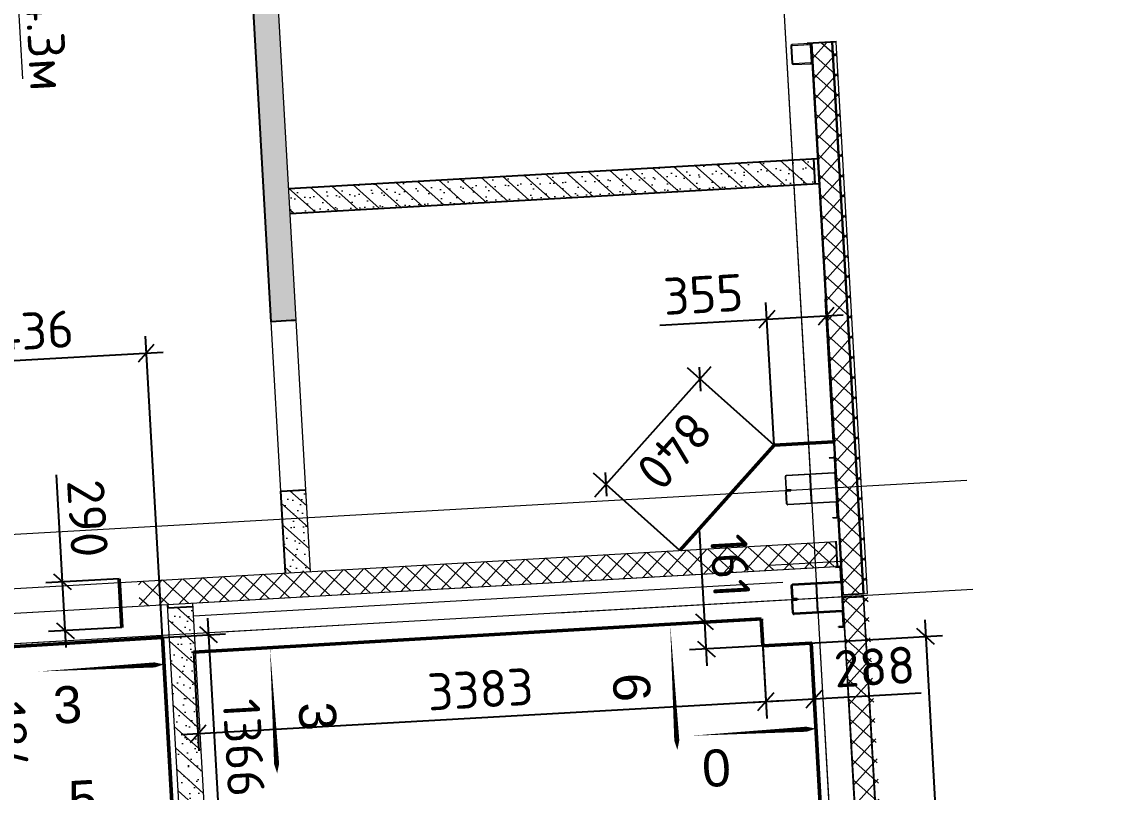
# Model space of a CAD drawing. Header units: metres. Extents: x 107714.6 to 107779.2, y 110780.1 to 110851.4.
# Drawn here: x 107724.92 to 107731.45, y 110828.05 to 110832.63 of the extents above; entities that cross this region are included whole.
import ezdxf
from ezdxf import colors
from ezdxf.entities.mleader import LeaderData, LeaderLine
from ezdxf.math import Vec2, Vec3

# ---------------------------------------------------------------- set-up
doc = ezdxf.new("R2010")
doc.units = ezdxf.units.M
doc.header["$PDMODE"] = 35
doc.header["$PDSIZE"] = 0.001
for name, pattern in [('_ШПТ__20_т__2_5__Линия сетки', [25, 20, -2.5, 0, -2.5]), ('CENTER', [50.8, 31.75, -6.35, 6.35, -6.35]), ('XKITLINE02', [4, 2, -2]), ('XKITLINE03', [6, 3, -1, 1, -1]), ('невидимаяX2', [19.05, 12.7, -6.35])]:
    doc.linetypes.add(name, pattern=pattern)
for name, color, linetype in [('2023.11.08_В_ОТКЛОНЕНИЯ', 7, 'Continuous'), ('_1-1_ Внутренние стены', 7, 'Continuous'), ('размеры факт', 7, 'Continuous')]:
    doc.layers.add(name, color=color, linetype=linetype)
for name, color, linetype, lineweight in [('Other', 250, 'Continuous', 0), ('ГКЛ', 250, 'Continuous', 50), ('ГКЛ Откосы', 7, 'Continuous', 50), ('ОСИ', 251, 'CENTER', 18), ('панели', 7, 'Continuous', 9), ('Размерные', 45, 'Continuous', 15), ('Стены', 7, 'Continuous', 18), ('Стены разрез', 7, 'Continuous', 30)]:
    doc.layers.add(name, color=color, linetype=linetype, lineweight=lineweight)
doc.layers.add('Вспомогательные', color=6, linetype='Continuous', plot=False)
doc.layers.add('Несущие колонны', color=7, linetype='Continuous', lineweight=18, true_color=0x800040)
doc.styles.add('AxeAndPointZ', font='arial.ttf')
doc.styles.add('GOST 2.304 type A', font='isocpeur.ttf')
doc.styles.add('ISOCPEUR', font='isocpeur.ttf', dxfattribs={"height": 375})
doc.dimstyles.new('ISO-25', dxfattribs={"dimtxt": 0.22, "dimasz": 0.1, "dimexe": 0.1, "dimexo": 0, "dimgap": 0.06, "dimtad": 1, "dimdec": 0, "dimlfac": 1000, "dimtxsty": 'GOST 2.304 type A', "dimblk": 'OBLIQUE', "dimcen": 2.5, "dimdle": 0.1, "dimadec": 0, "dimazin": 0, "dimtfac": 1, "dimtdec": 0, "dimtmove": 0, "dimatfit": 3, "dimfxl": 1, "dimarcsym": 0})
pattern_1 = [(318.25305, (107716.84761, 110843.49968), (0.05659657, 0.0634179), []), (48.25305, (107716.84761, 110843.49968), (-0.0634179, 0.05659657), [])]

# ---------------------------------------------------------------- blocks, each defined once
blk = doc.blocks.new('243_КолоннаНесущая_Труба_ГОСТ 30245-2003 - 120x120x5-V6-_О__L1_0_000_')
at = {"layer": 'Несущие колонны', "color": 7, "lineweight": 5}
for p, q in [((-60, 51), (-60, -51)), ((-55, -51), (-55, 51)), ((51, 60), (-51, 60)), ((-51, 55), (51, 55)), ((55, 51), (55, -51)), ((60, -51), (60, 51)), ((51, -55), (-51, -55)), ((-51, -60), (51, -60))]:
    blk.add_line(p, q, dxfattribs=at)
for centre, radius, start, end in [((-51, 51), 9, 90, 180), ((-51, 51), 4, 90, 180), ((51, 51), 9, 0, 90), ((51, 51), 4, 0, 90), ((-51, -51), 9, 180, 270), ((-51, -51), 4, 180, 270), ((51, -51), 4, 270, 0), ((51, -51), 9, 270, 360)]:
    blk.add_arc(centre, radius, start, end, dxfattribs=at)
blk = doc.blocks.new('к3')
at = {"color": 0, "linetype": 'ByBlock', "lineweight": -2, "ltscale": 200}
for p, q in [((4147417.8, 542805.7), (4147417.8, 542828.2)), ((4147417.8, 542805.7), (4147420.8, 542805.7)), ((4147420.8, 542805.7), (4147420.8, 542828.2)), ((4147425.8, 542836.2), (4147504.8, 542836.2)), ((4147425.8, 542833.2), (4147504.8, 542833.2)), ((4147509.8, 542828.2), (4147509.8, 542544.2)), ((4147512.8, 542828.2), (4147512.8, 542544.2)), ((4147682.8, 542828.2), (4147682.8, 542544.2)), ((4147685.8, 542828.2), (4147685.8, 542544.2)), ((4147769.8, 542836.2), (4147690.8, 542836.2)), ((4147769.8, 542833.2), (4147690.8, 542833.2)), ((4147774.8, 542805.7), (4147774.8, 542828.2)), ((4147777.8, 542805.7), (4147774.8, 542805.7)), ((4147777.8, 542805.7), (4147777.8, 542828.2)), ((4147593.8, 542544.2), (4147593.8, 542566.7)), ((4147593.8, 542566.7), (4147596.8, 542566.7)), ((4147596.8, 542544.2), (4147596.8, 542566.7)), ((4147598.8, 542544.2), (4147598.8, 542566.7)), ((4147601.8, 542566.7), (4147598.8, 542566.7)), ((4147601.8, 542544.2), (4147601.8, 542566.7)), ((4147517.8, 542539.2), (4147588.8, 542539.2)), ((4147517.8, 542536.2), (4147588.8, 542536.2)), ((4147677.8, 542539.2), (4147606.8, 542539.2)), ((4147677.8, 542536.2), (4147606.8, 542536.2))]:
    blk.add_line(p, q, dxfattribs=at)
for centre, radius, start, end in [((4147425.8, 542828.2), 8, 90, 180), ((4147425.8, 542828.2), 5, 90, 180), ((4147504.8, 542828.2), 8, 0, 90), ((4147504.8, 542828.2), 5, 0, 90), ((4147690.8, 542828.2), 8, 90, 180), ((4147690.8, 542828.2), 5, 90, 180), ((4147769.8, 542828.2), 8, 0, 90), ((4147769.8, 542828.2), 5, 0, 90), ((4147517.8, 542544.2), 8, 180, 270), ((4147517.8, 542544.2), 5, 180, 270), ((4147588.8, 542544.2), 8, 270, 0), ((4147588.8, 542544.2), 5, 270, 0), ((4147606.8, 542544.2), 8, 180, 270), ((4147606.8, 542544.2), 5, 180, 270), ((4147677.8, 542544.2), 5, 270, 0), ((4147677.8, 542544.2), 8, 270, 0)]:
    blk.add_arc(centre, radius, start, end, dxfattribs=at)
at = {"layer": 'Вспомогательные', "color": 0, "ltscale": 10}
for p, q in [((4147690.3, 542836.2), (4147505.3, 542836.2)), ((4147682.8, 542686.2), (4147512.8, 542686.2))]:
    blk.add_line(p, q, dxfattribs=at)
blk = doc.blocks.new('к1')
at = {"color": 0, "linetype": 'ByBlock', "lineweight": -2, "ltscale": 200}
for p, q in [((4142417.8, 542805.7), (4142417.8, 542828.2)), ((4142417.8, 542805.7), (4142420.8, 542805.7)), ((4142420.8, 542805.7), (4142420.8, 542828.2)), ((4142425.8, 542836.2), (4142504.8, 542836.2)), ((4142425.8, 542833.2), (4142504.8, 542833.2)), ((4142509.8, 542828.2), (4142509.8, 542544.2)), ((4142512.8, 542828.2), (4142512.8, 542544.2)), ((4142682.8, 542828.2), (4142682.8, 542544.2)), ((4142685.8, 542828.2), (4142685.8, 542544.2)), ((4142769.8, 542836.2), (4142690.8, 542836.2)), ((4142769.8, 542833.2), (4142690.8, 542833.2)), ((4142774.8, 542805.7), (4142774.8, 542828.2)), ((4142777.8, 542805.7), (4142774.8, 542805.7)), ((4142777.8, 542805.7), (4142777.8, 542828.2)), ((4142593.8, 542544.2), (4142593.8, 542566.7)), ((4142593.8, 542566.7), (4142596.8, 542566.7)), ((4142596.8, 542544.2), (4142596.8, 542566.7)), ((4142598.8, 542544.2), (4142598.8, 542566.7)), ((4142601.8, 542566.7), (4142598.8, 542566.7)), ((4142601.8, 542544.2), (4142601.8, 542566.7)), ((4142517.8, 542539.2), (4142588.8, 542539.2)), ((4142517.8, 542536.2), (4142588.8, 542536.2)), ((4142677.8, 542539.2), (4142606.8, 542539.2)), ((4142677.8, 542536.2), (4142606.8, 542536.2))]:
    blk.add_line(p, q, dxfattribs=at)
for centre, radius, start, end in [((4142425.8, 542828.2), 8, 90, 180), ((4142425.8, 542828.2), 5, 90, 180), ((4142504.8, 542828.2), 8, 0, 90), ((4142504.8, 542828.2), 5, 0, 90), ((4142690.8, 542828.2), 8, 90, 180), ((4142690.8, 542828.2), 5, 90, 180), ((4142769.8, 542828.2), 8, 0, 90), ((4142769.8, 542828.2), 5, 0, 90), ((4142517.8, 542544.2), 8, 180, 270), ((4142517.8, 542544.2), 5, 180, 270), ((4142588.8, 542544.2), 8, 270, 0), ((4142588.8, 542544.2), 5, 270, 0), ((4142606.8, 542544.2), 8, 180, 270), ((4142606.8, 542544.2), 5, 180, 270), ((4142677.8, 542544.2), 5, 270, 0), ((4142677.8, 542544.2), 8, 270, 0)]:
    blk.add_arc(centre, radius, start, end, dxfattribs=at)
at = {"layer": 'Вспомогательные', "color": 0, "ltscale": 10}
for p, q in [((4142690.3, 542836.2), (4142505.3, 542836.2)), ((4142682.8, 542686.2), (4142512.8, 542686.2))]:
    blk.add_line(p, q, dxfattribs=at)
blk = doc.blocks.new('_Oblique')
at = {"color": 0, "linetype": 'ByBlock', "lineweight": -2}
blk.add_line((-0.5, -0.5), (0.5, 0.5), dxfattribs=at)
blk = doc.blocks.new('*D43')
at = {"layer": 'Defpoints', "color": 0, "lineweight": 9, "transparency": 16777216}
for p in [(107729.3182, 110829.0797, -0.009), (107725.9409, 110828.8818, -0.009), (107725.9686, 110828.3946)]:
    blk.add_point(p, dxfattribs=at)
at = {"layer": 'ГКЛ', "color": 0, "lineweight": -2, "transparency": 16777216}
for p, q in [((107729.3182, 110829.0797), (107729.3519, 110828.4867)), ((107725.9409, 110828.8818), (107725.9743, 110828.2947)), ((107729.446, 110828.5922), (107725.8688, 110828.3889))]:
    blk.add_line(p, q, dxfattribs=at)
at = {"layer": 'ГКЛ', "color": 0, "lineweight": -2, "transparency": 16777216, "xscale": 0.1, "yscale": 0.1, "zscale": 0.1}
for p, rotation in [((107729.3462, 110828.5866), 3.253049744874268), ((107725.9686, 110828.3946), 183.2530497448743)]:
    blk.add_blockref('_Oblique', p, dxfattribs=dict(at, rotation=rotation))
at = {"layer": 'ГКЛ', "color": 0, "lineweight": 9, "transparency": 16777216, "insert": (107727.6478, 110828.6603), "char_height": 0.22, "attachment_point": 5, "rotation": 3.25305, "style": 'GOST 2.304 type A'}
blk.add_mtext('3383', dxfattribs=at)
blk = doc.blocks.new('*D44')
at = {"layer": 'Defpoints', "color": 0, "lineweight": 9, "transparency": 16777216}
for p in [(107729.6148, 110828.9353, 0.021), (107729.3273, 110828.9189), (107729.6337, 110828.6029)]:
    blk.add_point(p, dxfattribs=at)
at = {"layer": 'ГКЛ', "color": 0, "lineweight": -2, "transparency": 16777216}
for p, q in [((107729.6148, 110828.9353), (107729.6394, 110828.5031)), ((107729.3273, 110828.9189), (107729.3519, 110828.4867)), ((107729.2464, 110828.5809), (107729.6337, 110828.6029)), ((107729.6337, 110828.6029), (107730.2707, 110828.6391))]:
    blk.add_line(p, q, dxfattribs=at)
at = {"layer": 'ГКЛ', "color": 0, "lineweight": -2, "transparency": 16777216, "xscale": 0.1, "yscale": 0.1, "zscale": 0.1}
for p, rotation in [((107729.3462, 110828.5866), 183.2530497448743), ((107729.6337, 110828.6029), 3.253049744874275)]:
    blk.add_blockref('_Oblique', p, dxfattribs=dict(at, rotation=rotation))
at = {"layer": 'ГКЛ', "color": 0, "lineweight": 9, "transparency": 16777216, "insert": (107729.9925, 110828.7936), "char_height": 0.22, "attachment_point": 5, "rotation": 3.25305, "style": 'GOST 2.304 type A'}
blk.add_mtext('288', dxfattribs=at)
blk = doc.blocks.new('*D45')
at = {"layer": 'Defpoints', "color": 0, "lineweight": 9, "transparency": 16777216}
for p in [(107729.3273, 110828.9189, 0.021), (107729.7627, 110826.3335, 0.021), (107730.4445, 110826.3722)]:
    blk.add_point(p, dxfattribs=at)
at = {"layer": 'ГКЛ', "color": 0, "lineweight": -2, "transparency": 16777216}
for p, q in [((107730.291, 110829.0739), (107730.4502, 110826.2724)), ((107729.3273, 110828.9189), (107730.3965, 110828.9797)), ((107729.7627, 110826.3335), (107730.5444, 110826.3779))]:
    blk.add_line(p, q, dxfattribs=at)
at = {"layer": 'ГКЛ', "color": 0, "lineweight": -2, "transparency": 16777216, "xscale": 0.1, "yscale": 0.1, "zscale": 0.1}
for p, rotation in [((107730.2967, 110828.974), 93.25304974487426), ((107730.4445, 110826.3722), 273.2530497448743)]:
    blk.add_blockref('_Oblique', p, dxfattribs=dict(at, rotation=rotation))
at = {"layer": 'ГКЛ', "color": 0, "lineweight": 9, "transparency": 16777216, "insert": (107730.5403, 110827.6828), "char_height": 0.22, "attachment_point": 5, "rotation": 273.25305, "style": 'GOST 2.304 type A'}
blk.add_mtext('2606', dxfattribs=at)
blk = doc.blocks.new('*D109')
at = {"layer": 'Defpoints', "color": 0, "lineweight": 9, "transparency": 16777216}
for p in [(107728.9825, 110829.0606), (107729.3182, 110829.0797, -0.009), (107729.3273, 110828.9189)]:
    blk.add_point(p, dxfattribs=at)
at = {"layer": 'ГКЛ', "color": 0, "lineweight": -2, "transparency": 16777216}
for p, q in [((107728.9825, 110829.0606), (107728.9513, 110829.6097)), ((107729.3182, 110829.0797), (107728.8827, 110829.0549)), ((107728.9973, 110828.8), (107728.9825, 110829.0606)), ((107729.3273, 110828.9189), (107728.8918, 110828.8942))]:
    blk.add_line(p, q, dxfattribs=at)
at = {"layer": 'ГКЛ', "color": 0, "lineweight": -2, "transparency": 16777216, "xscale": 0.1, "yscale": 0.1, "zscale": 0.1}
for p, rotation in [((107728.9825, 110829.0606), 93.25304974487426), ((107728.9916, 110828.8999), 273.2530497448743)]:
    blk.add_blockref('_Oblique', p, dxfattribs=dict(at, rotation=rotation))
at = {"layer": 'ГКЛ', "color": 0, "lineweight": 9, "transparency": 16777216, "insert": (107729.1338, 110829.3947), "char_height": 0.22, "attachment_point": 5, "rotation": 273.25305, "style": 'GOST 2.304 type A'}
blk.add_mtext('161', dxfattribs=at)
blk = doc.blocks.new('*D110')
at = {"layer": 'Defpoints', "color": 0, "lineweight": 9, "transparency": 16777216}
for p in [(107728.9546, 110830.5048), (107729.3947, 110830.1111), (107728.8348, 110829.4853)]:
    blk.add_point(p, dxfattribs=at)
at = {"layer": 'ГКЛ', "color": 0, "lineweight": -2, "transparency": 16777216}
for p, q in [((107728.328, 110829.8045), (107729.0213, 110830.5794)), ((107729.3947, 110830.1111), (107728.8801, 110830.5715)), ((107728.8348, 110829.4853), (107728.3202, 110829.9457))]:
    blk.add_line(p, q, dxfattribs=at)
at = {"layer": 'ГКЛ', "color": 0, "lineweight": -2, "transparency": 16777216, "xscale": 0.1, "yscale": 0.1, "zscale": 0.1}
for p, rotation in [((107728.9546, 110830.5048), 48.18139868290004), ((107728.3947, 110829.8791), 228.1813986829)]:
    blk.add_blockref('_Oblique', p, dxfattribs=dict(at, rotation=rotation))
at = {"layer": 'ГКЛ', "color": 0, "lineweight": 9, "transparency": 16777216, "insert": (107728.8013, 110830.0786), "char_height": 0.22, "attachment_point": 5, "rotation": 228.1814, "style": 'GOST 2.304 type A'}
blk.add_mtext('840', dxfattribs=at)
blk = doc.blocks.new('*D111')
at = {"layer": 'Defpoints', "color": 0, "lineweight": 9, "transparency": 16777216}
for p in [(107729.3521, 110830.8598), (107729.3947, 110830.1111), (107729.7491, 110830.1312)]:
    blk.add_point(p, dxfattribs=at)
at = {"layer": 'ГКЛ', "color": 0, "lineweight": -2, "transparency": 16777216}
for p, q in [((107729.3947, 110830.1111), (107729.3464, 110830.9597)), ((107729.7491, 110830.1312), (107729.7009, 110830.9798)), ((107729.8064, 110830.8856), (107729.3521, 110830.8598)), ((107729.3521, 110830.8598), (107728.7151, 110830.8236))]:
    blk.add_line(p, q, dxfattribs=at)
at = {"layer": 'ГКЛ', "color": 0, "lineweight": -2, "transparency": 16777216, "xscale": 0.1, "yscale": 0.1, "zscale": 0.1}
for p, rotation in [((107729.3521, 110830.8598), 183.2530497448743), ((107729.7065, 110830.88), 3.253049744874268)]:
    blk.add_blockref('_Oblique', p, dxfattribs=dict(at, rotation=rotation))
at = {"layer": 'ГКЛ', "color": 0, "lineweight": 9, "transparency": 16777216, "insert": (107728.9741, 110831.0086), "char_height": 0.22, "attachment_point": 5, "rotation": 3.25305, "style": 'GOST 2.304 type A'}
blk.add_mtext('355', dxfattribs=at)
blk = doc.blocks.new('*D134')
at = {"layer": 'Defpoints', "color": 0, "lineweight": 9, "transparency": 16777216}
for p in [(107725.757, 110828.9683), (107726.0323, 110828.984), (107725.8346, 110827.6045)]:
    blk.add_point(p, dxfattribs=at)
at = {"layer": 'ГКЛ', "color": 0, "lineweight": -2, "transparency": 16777216}
for p, q in [((107726.1155, 110827.5203), (107726.0267, 110829.0838)), ((107725.757, 110828.9683), (107726.1322, 110828.9897)), ((107725.8346, 110827.6045), (107726.2097, 110827.6259))]:
    blk.add_line(p, q, dxfattribs=at)
at = {"layer": 'ГКЛ', "color": 0, "lineweight": -2, "transparency": 16777216, "xscale": 0.1, "yscale": 0.1, "zscale": 0.1}
for p, rotation in [((107726.0323, 110828.984), 93.25304974542452), ((107726.1099, 110827.6202), 273.2530497454246)]:
    blk.add_blockref('_Oblique', p, dxfattribs=dict(at, rotation=rotation))
at = {"layer": 'ГКЛ', "color": 0, "lineweight": 9, "transparency": 16777216, "insert": (107726.2408, 110828.3117), "char_height": 0.22, "attachment_point": 5, "rotation": 273.25305, "style": 'GOST 2.304 type A'}
blk.add_mtext('1366', dxfattribs=at)
blk = doc.blocks.new('*D135')
at = {"layer": 'Defpoints', "color": 0, "lineweight": 9, "transparency": 16777216}
for p in [(107725.6609, 110830.6601), (107725.757, 110828.9683), (107724.324, 110828.8761)]:
    blk.add_point(p, dxfattribs=at)
at = {"layer": 'ГКЛ', "color": 0, "lineweight": -2, "transparency": 16777216}
for p, q in [((107725.757, 110828.9683), (107725.6552, 110830.76)), ((107724.1274, 110830.573), (107725.7607, 110830.6658)), ((107724.324, 110828.8761), (107724.2215, 110830.6785))]:
    blk.add_line(p, q, dxfattribs=at)
at = {"layer": 'ГКЛ', "color": 0, "lineweight": -2, "transparency": 16777216, "xscale": 0.1, "yscale": 0.1, "zscale": 0.1}
for p, rotation in [((107725.6609, 110830.6601), 3.253049745424537), ((107724.2272, 110830.5786), 183.2530497454245)]:
    blk.add_blockref('_Oblique', p, dxfattribs=dict(at, rotation=rotation))
at = {"layer": 'ГКЛ', "color": 0, "lineweight": 9, "transparency": 16777216, "insert": (107724.9344, 110830.7891), "char_height": 0.22, "attachment_point": 5, "rotation": 3.25305, "style": 'GOST 2.304 type A'}
blk.add_mtext('1436', dxfattribs=at)
blk = doc.blocks.new('*D136')
at = {"layer": 'Defpoints', "color": 0, "lineweight": 9, "transparency": 16777216}
for p in [(107724.3237, 110828.8809), (107724.3341, 110828.6972), (107724.6514, 110828.7152)]:
    blk.add_point(p, dxfattribs=at)
at = {"layer": 'ГКЛ', "color": 0, "lineweight": -2, "transparency": 16777216}
for p, q in [((107724.6353, 110828.9987), (107724.6514, 110828.7152)), ((107724.3237, 110828.8809), (107724.7408, 110828.9046)), ((107724.3341, 110828.6972), (107724.7513, 110828.7209)), ((107724.6514, 110828.7152), (107724.6864, 110828.1002))]:
    blk.add_line(p, q, dxfattribs=at)
at = {"layer": 'ГКЛ', "color": 0, "lineweight": -2, "transparency": 16777216, "xscale": 0.1, "yscale": 0.1, "zscale": 0.1}
for p, rotation in [((107724.641, 110828.8989), 93.25304974542452), ((107724.6514, 110828.7152), 273.2530497454246)]:
    blk.add_blockref('_Oblique', p, dxfattribs=dict(at, rotation=rotation))
at = {"layer": 'ГКЛ', "color": 0, "lineweight": 9, "transparency": 16777216, "insert": (107724.8415, 110828.3674), "char_height": 0.22, "attachment_point": 5, "rotation": 273.25305, "style": 'GOST 2.304 type A'}
blk.add_mtext('184', dxfattribs=at)
blk = doc.blocks.new('*D150')
at = {"layer": 'Defpoints', "color": 0, "lineweight": 9, "transparency": 16777216}
for p in [(107725.4985, 110829.3177), (107725.163, 110829.2986), (107725.5149, 110829.0282)]:
    blk.add_point(p, dxfattribs=at)
at = {"layer": 'ГКЛ', "color": 0, "lineweight": -2, "transparency": 16777216}
for p, q in [((107725.163, 110829.2986), (107725.1268, 110829.9356)), ((107725.4985, 110829.3177), (107725.0631, 110829.2929)), ((107725.1851, 110828.9092), (107725.163, 110829.2986)), ((107725.5149, 110829.0282), (107725.0796, 110829.0034))]:
    blk.add_line(p, q, dxfattribs=at)
at = {"layer": 'ГКЛ', "color": 0, "lineweight": -2, "transparency": 16777216, "xscale": 0.1, "yscale": 0.1, "zscale": 0.1}
for p, rotation in [((107725.163, 110829.2986), 93.25304974542452), ((107725.1794, 110829.0091), 273.2530497454246)]:
    blk.add_blockref('_Oblique', p, dxfattribs=dict(at, rotation=rotation))
at = {"layer": 'ГКЛ', "color": 0, "lineweight": 9, "transparency": 16777216, "insert": (107725.3118, 110829.6767), "char_height": 0.22, "attachment_point": 5, "rotation": 273.25305, "style": 'GOST 2.304 type A'}
blk.add_mtext('290', dxfattribs=at)

msp = doc.modelspace()

# ---------------------------------------------------------------- hatches: boundary and pattern name
at = {"lineweight": 9}
h = msp.add_hatch(dxfattribs=at)
h.set_pattern_fill('FP_5', color=256, scale=0.001, angle=-86.74695, style=0, pattern_type=2)
h.set_pattern_definition(pattern_1)
h.paths.add_polyline_path([(107729.8057, 110829.222), (107729.9515, 110829.2303), (107729.765, 110832.51), (107729.6193, 110832.5017), (107729.7867, 110829.5554)], flags=0)
h.paths.add_polyline_path([(107729.5521, 110833.6841), (107729.562, 110833.5101), (107729.7077, 110833.5184), (107729.6689, 110834.2023), (107729.5231, 110834.194), (107729.5286, 110834.0969)], flags=0)
at = {"linetype": 'Continuous', "lineweight": 0, "true_color": 0x000000}
h = msp.add_hatch(dxfattribs=at)
h.set_pattern_fill('ГАЗОБЕТОН_0004', color=18, scale=0.001, angle=-86.74695, style=0, pattern_type=2)
h.set_pattern_definition([(318.25305, (107721.57063, 110788.1568), (0.05992578, 0.06714835), []), (3.25305, (107721.63056, 110788.22395), (-0.00459642, 0.08086948), [0, -0.054, 0, -0.081]), (68.25305, (107721.697706, 110788.164026), (0.07523517, -0.03001115), [0, -0.0396, 0, -0.0684])])
h.paths.add_polyline_path([(107726.5083, 110831.6388), (107729.6313, 110831.8163), (107729.6398, 110831.6665), (107726.5168, 110831.489)])
at = {"layer": '_1-1_ Внутренние стены', "linetype": 'Continuous', "lineweight": 0, "true_color": 0x000000}
h = msp.add_hatch(dxfattribs=at)
h.set_pattern_fill('ГАЗОБЕТОН_0004', color=18, scale=0.001, angle=-86.74695, style=0, pattern_type=2)
h.set_pattern_definition([(318.25305, (107717.58575, 110800.50057), (0.05992578, 0.06714835), []), (3.25305, (107717.64568, 110800.56772), (-0.00459642, 0.08086948), [0, -0.054, 0, -0.081]), (68.25305, (107717.71283, 110800.50779), (0.07523517, -0.03001115), [0, -0.0396, 0, -0.0684])])
h.paths.add_polyline_path([(107725.7962, 110844.1686), (107725.6464, 110844.16), (107726.4031, 110830.8465), (107726.5529, 110830.855)])
h = msp.add_hatch(dxfattribs=at)
h.set_pattern_fill('ГАЗОБЕТОН_0004', color=18, scale=0.001, angle=-86.74695, style=0, pattern_type=2)
h.set_pattern_definition([(318.25305, (107718.39977, 110786.17868), (0.05992578, 0.06714835), []), (3.25305, (107718.4597, 110786.24583), (-0.00459642, 0.08086948), [0, -0.054, 0, -0.081]), (68.25305, (107718.52685, 110786.185905), (0.07523517, -0.03001115), [0, -0.0396, 0, -0.0684])])
h.paths.add_polyline_path([(107726.6102, 110829.8467), (107726.4604, 110829.8382), (107726.4881, 110829.3519), (107726.6378, 110829.3605)])
h = msp.add_hatch(dxfattribs=at)
h.set_pattern_fill('ГАЗОБЕТОН_0004', color=18, scale=0.001, angle=-86.74695, style=0, pattern_type=2)
h.set_pattern_definition([(318.25305, (107717.72832, 110785.48446), (0.05992578, 0.06714835), []), (3.25305, (107717.78824, 110785.55161), (-0.00459642, 0.08086948), [0, -0.054, 0, -0.081]), (68.25305, (107717.85539, 110785.491684), (0.07523517, -0.03001115), [0, -0.0396, 0, -0.0684])])
h.paths.add_polyline_path([(107725.9387, 110829.1524), (107725.789, 110829.1439), (107725.9927, 110825.5597), (107726.1425, 110825.5682)])
at = {"layer": 'панели', "lineweight": 9}
h = msp.add_hatch(dxfattribs=at)
h.set_pattern_fill('FP_5', color=256, scale=0.001, angle=-86.74695, style=0, pattern_type=2)
h.set_pattern_definition([(318.25305, (107716.81953, 110843.55317), (0.05659657, 0.0634179), []), (48.25305, (107716.81953, 110843.55317), (-0.0634179, 0.05659657), [])])
h.paths.add_polyline_path([(107723.6555, 110829.1909), (107723.6638, 110829.0452), (107724.193, 110829.0753), (107724.1847, 110829.221), (107723.8255, 110829.2006)])
h.paths.add_polyline_path([(107729.772, 110829.3924), (107729.7637, 110829.5381), (107725.6126, 110829.3022), (107725.618, 110829.2246), (107725.621, 110829.1544)])
h = msp.add_hatch(dxfattribs=at)
h.set_pattern_fill('FP_5', color=256, scale=0.001, angle=-86.74695, style=0, pattern_type=2)
h.set_pattern_definition(pattern_1)
h.paths.add_polyline_path([(107730.1462, 110823.2317), (107730.2919, 110823.2399), (107729.9526, 110829.2103), (107729.8068, 110829.202), (107730.1387, 110823.3623)], flags=0)
h = msp.add_hatch(dxfattribs=at)
h.set_pattern_fill('FP_4', color=256, scale=0.001, angle=-86.74695, style=0, pattern_type=2)
h.set_pattern_definition([(318.25305, (107716.82265, 110843.49826), (0.0998763, 0.1119139), [])])
h.paths.add_polyline_path([(107730.267, 110823.2385), (107730.269, 110823.2386), (107729.9296, 110829.209), (107729.9276, 110829.2089), (107730.2595, 110823.3692)], flags=0)

# ---------------------------------------------------------------- linework, layer by layer
for p, q in [((107729.7671, 110832.5101), (107729.5923, 110832.5002)), ((107729.5923, 110832.5002), (107729.5928, 110832.4912)), ((107729.9285, 110829.229), (107729.7421, 110832.5087)), ((107729.6236, 110832.3908), (107729.8037, 110829.2219)), ((107729.7721, 110829.3904), (107729.7636, 110829.5401)), ((107729.8037, 110829.2219), (107729.9285, 110829.229))]:
    msp.add_line(p, q)
at = {"lineweight": 9}
for p, q in [((107729.8057, 110829.222), (107729.6193, 110832.5017)), ((107729.9265, 110829.2289), (107729.7401, 110832.5086))]:
    msp.add_line(p, q, dxfattribs=at)
at = {"lineweight": 5}
for p, q in [((107729.9256, 110829.2288), (107729.7392, 110832.5085)), ((107729.6207, 110832.3906), (107729.8008, 110829.2217)), ((107729.8008, 110829.2217), (107729.9256, 110829.2288))]:
    msp.add_line(p, q, dxfattribs=at)
for points in [[(107726.4031, 110830.8465), (107725.6453, 110844.18)], [(107726.5083, 110831.6388), (107729.6533, 110831.8175)], [(107729.6398, 110831.6665), (107729.6313, 110831.8163)], [(107729.6398, 110831.6665), (107729.6313, 110831.8163)], [(107726.5168, 110831.489), (107729.6618, 110831.6678)], [(107726.5529, 110830.855), (107726.4031, 110830.8465)], [(107726.4604, 110829.8382), (107726.6102, 110829.8467)], [(107729.6195, 110829.7673), (107729.6147, 110829.8522)], [(107729.6195, 110829.7673), (107729.6147, 110829.8522)], [(107726.4881, 110829.3519), (107726.4604, 110829.8382)], [(107725.7878, 110829.1639), (107725.789, 110829.1439)], [(107725.7878, 110829.1639), (107725.789, 110829.1439)], [(107725.789, 110829.1439), (107725.9385, 110829.1524)], [(107725.789, 110829.1439), (107725.9385, 110829.1524)]]:
    msp.add_lwpolyline(points)
at = {"lineweight": 9}
for points in [[(107729.765, 110832.51), (107729.6193, 110832.5017)], [(107729.6193, 110832.5017), (107729.7867, 110829.5554)], [(107729.9515, 110829.2303), (107729.765, 110832.51)], [(107729.7867, 110829.5554), (107729.8057, 110829.222)], [(107729.8057, 110829.222), (107729.9515, 110829.2303)]]:
    msp.add_lwpolyline(points, dxfattribs=at)
at = {"color": 1, "elevation": 1.037}
msp.add_lwpolyline([(107725.9297, 110828.8812), (107729.3306, 110829.0745)], dxfattribs=at)
at = {"layer": '2023.11.08_В_ОТКЛОНЕНИЯ'}
for points, elevation in [([(107728.7771, 110829.048, 0, 0, 0), (107728.8197, 110828.2992, 0, 0.16, 0), (107728.8026, 110828.5987, 0.03, 0.03, 0), (107728.7771, 110829.048, 0, 0, 0)], -0.009), ([(107726.3966, 110828.9085, 0, 0, 0), (107726.4391, 110828.1597, 0, 0.16, 0), (107726.4221, 110828.4592, 0.03, 0.03, 0), (107726.3966, 110828.9085, 0, 0, 0)], -0.009), ([(107728.895, 110828.3833, 0, 0, 0), (107729.6438, 110828.4259, 0, 0.16, 0), (107729.3443, 110828.4088, 0.03, 0.03, 0), (107728.895, 110828.3833, 0, 0, 0)], 0.021)]:
    msp.add_lwpolyline(points, format="xyseb", dxfattribs=dict(at, elevation=elevation))
msp.add_lwpolyline([(107725.0174, 110828.7656, 0, 0, 0), (107725.7662, 110828.8081, 0, 0.16, 0), (107725.4666, 110828.7911, 0.03, 0.03, 0), (107725.0174, 110828.7656, 0, 0, 0)], format="xyseb", dxfattribs=at)
at = {"layer": 'Other', "linetype": 'XKITLINE03', "lineweight": 15}
for p, q in [((107728.76, 110844.8903), (107731.3824, 110798.752)), ((107716.1325, 110828.4348), (107729.9266, 110829.2188))]:
    msp.add_line(p, q, dxfattribs=at)
at = {"layer": 'Other', "linetype": 'XKITLINE02', "lineweight": 15}
msp.add_line((107729.3671, 110829.3974), (107729.7894, 110829.4214), dxfattribs=at)
at = {"layer": 'ГКЛ', "lineweight": 50}
for points in [[(107729.7491, 110830.1312), (107729.7491, 110830.1312), (107729.3947, 110830.1111), (107728.8348, 110829.4853)], [(107725.757, 110828.9683), (107725.8346, 110827.6045), (107724.0554, 110827.5034), (107723.9887, 110828.6775), (107724.3341, 110828.6972), (107724.3237, 110828.8809), (107725.757, 110828.9683)]]:
    msp.add_lwpolyline(points, dxfattribs=at)
for points, elevation in [([(107725.9409, 110828.8818), (107729.3182, 110829.0797)], -0.009), ([(107729.3182, 110829.0797), (107729.3273, 110828.9189), (107729.6148, 110828.9353), (107729.7155, 110827.1639)], 0.021)]:
    msp.add_lwpolyline(points, dxfattribs=dict(at, elevation=elevation))
at = {"layer": 'ГКЛ Откосы', "lineweight": 50}
msp.add_lwpolyline([(107725.5149, 110829.0282), (107725.4985, 110829.3177)], dxfattribs=at)
at = {"layer": 'ОСИ', "linetype": '_ШПТ__20_т__2_5__Линия сетки'}
for p, q in [((107728.76, 110844.8903), (107731.4531, 110797.5077)), ((107716.2012, 110829.0898), (107730.5408, 110829.9048)), ((107716.7498, 110828.4699), (107730.5777, 110829.2559))]:
    msp.add_line(p, q, dxfattribs=at)
at = {"layer": 'панели'}
for p, q in [((107726.4759, 110830.8507), (107726.5433, 110830.8545)), ((107726.6006, 110829.8461), (107726.5332, 110829.8423)), ((107724.3131, 110829.0801), (107729.7636, 110829.3899)), ((107729.9296, 110829.209), (107729.8048, 110829.2019)), ((107729.8048, 110829.2019), (107730.1442, 110823.2315)), ((107730.269, 110823.2386), (107729.9296, 110829.209))]:
    msp.add_line(p, q, dxfattribs=at)
at = {"layer": 'панели', "lineweight": 9}
for p, q in [((107724.1847, 110829.221), (107729.7637, 110829.5381)), ((107730.1462, 110823.2317), (107729.8068, 110829.202)), ((107730.267, 110823.2385), (107729.9276, 110829.2089))]:
    msp.add_line(p, q, dxfattribs=at)
at = {"layer": 'Стены'}
for points in [[(107726.5529, 110830.855), (107725.7962, 110844.1686)], [(107726.6378, 110829.3605), (107726.6102, 110829.8467)]]:
    msp.add_lwpolyline(points, dxfattribs=at)
at = {"layer": 'Стены', "linetype": 'невидимаяX2'}
for points in [[(107726.4604, 110829.8382), (107726.4031, 110830.8465)], [(107726.6102, 110829.8467), (107726.5529, 110830.855)]]:
    msp.add_lwpolyline(points, dxfattribs=at)
at = {"layer": 'Стены', "lineweight": 18}
for points in [[(107725.9354, 110826.5681), (107725.7878, 110829.1639)], [(107726.0849, 110826.5766), (107725.9374, 110829.1724)]]:
    msp.add_lwpolyline(points, dxfattribs=at)
at = {"layer": 'Стены разрез', "lineweight": 5}
for p, q in [((107724.3102, 110829.0799), (107729.7607, 110829.3897)), ((107725.9416, 110829.0975), (107729.448, 110829.2968)), ((107729.9267, 110829.2088), (107729.8019, 110829.2017)), ((107729.8019, 110829.2017), (107730.1413, 110823.2314)), ((107730.2661, 110823.2385), (107729.9267, 110829.2088))]:
    msp.add_line(p, q, dxfattribs=at)

# ---------------------------------------------------------------- block references
at = {"color": 7, "xscale": 0.0009999999999999998, "yscale": 0.0009999999999999998, "zscale": 0.0009999999999999998, "rotation": 273.2530497448619}
msp.add_blockref('243_КолоннаНесущая_Труба_ГОСТ 30245-2003 - 120x120x5-V6-_О__L1_0_000_', (107729.5579, 110832.4381), dxfattribs=at)
at = {"color": 0, "xscale": 0.0009999999999999998, "yscale": 0.0009999999999999998, "zscale": 0.0009999999999999998, "rotation": 273.2530497448619}
msp.add_blockref('к3', (106952.4805, 114939.3225), dxfattribs=at)
at = {"layer": 'Размерные', "color": 0, "xscale": 0.0009999999999999998, "yscale": 0.0009999999999999998, "zscale": 0.0009999999999999998, "rotation": 273.2530497448619}
msp.add_blockref('к1', (106952.7274, 114934.9795), dxfattribs=at)

# ---------------------------------------------------------------- texts
at = {"layer": '2023.11.08_В_ОТКЛОНЕНИЯ', "style": 'AxeAndPointZ'}
for s, p in [('3', (107725.113, 110828.454)), ('0', (107728.9732, 110828.0775, 0.021)), ('5', (107725.2034, 110827.8934))]:
    msp.add_text(s, height=0.22, rotation=3.25305, dxfattribs=at).set_placement(p)
at = {"layer": '2023.11.08_В_ОТКЛОНЕНИЯ', "char_height": 0.22, "attachment_point": 1, "rotation": 273.25305, "style": 'AxeAndPointZ'}
for s, insert in [('6', (107728.6536, 110828.7634, 0.021)), ('3', (107726.7855, 110828.5911, 0.021))]:
    msp.add_mtext(s, dxfattribs=dict(at, insert=insert))

# ---------------------------------------------------------------- dimensions: what is measured, and where the dimension line sits
at = {"layer": 'ГКЛ', "lineweight": 9}
for p1, distance, picture, middle in [((107729.7491, 110830.1312), -0.7499, '*D111', (107728.9741, 110831.0086)), ((107728.8348, 110829.4853), 0.5905, '*D110', (107728.8013, 110830.0786))]:
    dim = msp.add_aligned_dim(p1=p1, p2=(107729.3947, 110830.1111), distance=distance, dimstyle='ISO-25', dxfattribs=at)
    dim.commit()
    dim.dimension.update_dxf_attribs({"geometry": picture, "text_midpoint": middle})
for base, p1, p2, angle, picture, middle in [((107725.6609, 110830.6601), (107724.324, 110828.8761), (107725.757, 110828.9683), 3.25305, '*D135', (107724.9344, 110830.7891)), ((107725.163, 110829.2986), (107725.5149, 110829.0282), (107725.4985, 110829.3177), 273.25305, '*D150', (107725.3118, 110829.6767)), ((107728.9825, 110829.0606), (107729.3273, 110828.9189), (107729.3182, 110829.0797, -0.009), 273.25305, '*D109', (107729.1338, 110829.3947)), ((107726.0323, 110828.984), (107725.8346, 110827.6045), (107725.757, 110828.9683), 273.25305, '*D134', (107726.2408, 110828.3117)), ((107725.9686, 110828.3946), (107729.3182, 110829.0797, -0.009), (107725.9409, 110828.8818, -0.009), 3.25305, '*D43', (107727.6478, 110828.6603)), ((107730.4445, 110826.3722), (107729.3273, 110828.9189, 0.021), (107729.7627, 110826.3335, 0.021), 273.25305, '*D45', (107730.5403, 110827.6828)), ((107724.6514, 110828.7152), (107724.3237, 110828.8809), (107724.3341, 110828.6972), 273.25305, '*D136', (107724.8415, 110828.3674)), ((107729.6337, 110828.6029), (107729.3273, 110828.9189), (107729.6148, 110828.9353, 0.021), 3.25305, '*D44', (107729.9925, 110828.7936))]:
    dim = msp.add_linear_dim(base=base, p1=p1, p2=p2, angle=angle, dimstyle='ISO-25', dxfattribs=at)
    dim.commit()
    dim.dimension.update_dxf_attribs({"geometry": picture, "text_midpoint": middle})

# ---------------------------------------------------------------- leaders
at = {"layer": 'размеры факт'}
ml = msp.add_multileader_mtext('Standard', dxfattribs=at)
ml.set_content('Н=4.3м', color=256, style='ISOCPEUR')
ml.set_leader_properties(lineweight=5)
ml.build(insert=Vec2(0, 0))
ml.multileader.update_dxf_attribs({"has_dogleg": 0, "text_left_attachment_type": 6, "text_right_attachment_type": 6, "arrow_head_size": 0.1})
ctx = ml.context
ctx.base_point, ctx.char_height, ctx.arrow_head_size, ctx.landing_gap_size, ctx.plane_origin, ctx.plane_x_axis, ctx.plane_y_axis = Vec3(107724.8701, 110833.2328), 0.22, 0.1, 0.1, Vec3(107725.2802, 110831.7548), Vec3(0.056746, -0.998389), Vec3(0.998389, 0.056746)
ctx.left_attachment, ctx.right_attachment = 6, 6
notes = []
notes.append((ctx, [(0, (1, 1, 0), (107724.4162, 110841.2199), (0.056746, -0.998389), 8, [(0, [(107723.6371, 110833.6125)], 0, [])])]))
ctx.mtext.insert, ctx.mtext.text_direction, ctx.mtext.width, ctx.mtext.flow_direction = Vec3(107725.1394, 110833.148), Vec3(0.056746, -0.998389), 0.836, 5
ml = msp.add_multileader_mtext('Standard', dxfattribs=at)
ml.set_content('Проем\\P1.2х2.06', color=256, style='ISOCPEUR')
ml.set_leader_properties(lineweight=5)
ml.build(insert=Vec2(0, 0))
ml.multileader.update_dxf_attribs({"has_dogleg": 0, "text_left_attachment_type": 6, "text_right_attachment_type": 6, "arrow_head_size": 0.1})
ctx = ml.context
ctx.base_point, ctx.char_height, ctx.arrow_head_size, ctx.landing_gap_size, ctx.plane_origin, ctx.plane_x_axis, ctx.plane_y_axis = Vec3(107725.4689, 110826.2984), 0.22, 0.1, 0.1, Vec3(107725.9431, 110825.0623), Vec3(0.056746, -0.998389), Vec3(0.998389, 0.056746)
ctx.left_attachment, ctx.right_attachment = 6, 6
notes.append((ctx, [(0, (1, 1, 0), (107725.015, 110834.2855), (0.056746, -0.998389), 8, [(0, [(107725.1173, 110827.3175)], 0, [])])]))
ctx.mtext.insert, ctx.mtext.text_direction, ctx.mtext.flow_direction = Vec3(107725.7382, 110826.2136), Vec3(0.056746, -0.998389), 5
ml = msp.add_multileader_mtext('Standard', dxfattribs=at)
ml.set_content('Проем\\P0.82х2.10', color=256, style='ISOCPEUR')
ml.set_leader_properties(lineweight=5)
ml.build(insert=Vec2(0, 0))
ml.multileader.update_dxf_attribs({"has_dogleg": 0, "text_left_attachment_type": 6, "text_right_attachment_type": 6, "arrow_head_size": 0.1})
ctx = ml.context
ctx.base_point, ctx.char_height, ctx.arrow_head_size, ctx.landing_gap_size, ctx.plane_origin, ctx.plane_x_axis, ctx.plane_y_axis = Vec3(107727.1627, 110823.3508), 0.22, 0.1, 0.1, Vec3(107727.6827, 110821.828), Vec3(0.056746, -0.998389), Vec3(0.998389, 0.056746)
ctx.left_attachment, ctx.right_attachment = 6, 6
notes.append((ctx, [(0, (1, 1, 0), (107726.7087, 110831.3379), (0.056746, -0.998389), 8, [(0, [(107728.7101, 110823.5339)], 0, [])])]))
ctx.mtext.insert, ctx.mtext.text_direction, ctx.mtext.flow_direction = Vec3(107727.432, 110823.2659), Vec3(0.056746, -0.998389), 5
for ctx, leaders in notes:
    for number, flags, end, landing, length, lines in leaders:
        leader = LeaderData()
        leader.index, (leader.has_last_leader_line, leader.has_dogleg_vector, leader.attachment_direction) = number, flags
        leader.last_leader_point, leader.dogleg_vector, leader.dogleg_length = Vec3(end), Vec3(landing), length
        for number, points, colour, breaks in lines:
            line = LeaderLine()
            line.index, line.vertices, line.color, line.breaks = number, Vec3.list(points), colors.encode_raw_color(colour), breaks
            leader.lines.append(line)
        ctx.leaders.append(leader)

doc.saveas('drawing.dxf')
